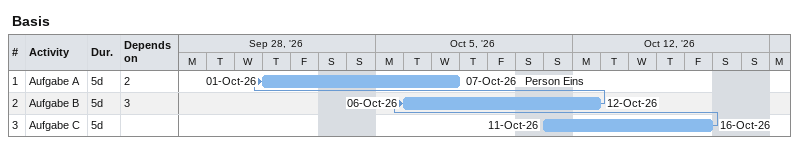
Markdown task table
Basis

| ID | Task | Duration | Start | Finish | Predecessors | Resources |
|---|---|---|---|---|---|---|
| 1 | Aufgabe A | 5d | 2026-10-01 | 2026-10-07 | 2 | Person Eins |
| 2 | Aufgabe B | 5d | 2026-10-06 | 2026-10-12 | 3 |  |
| 3 | Aufgabe C | 5d | 2026-10-11 | 2026-10-16 |  |  |
